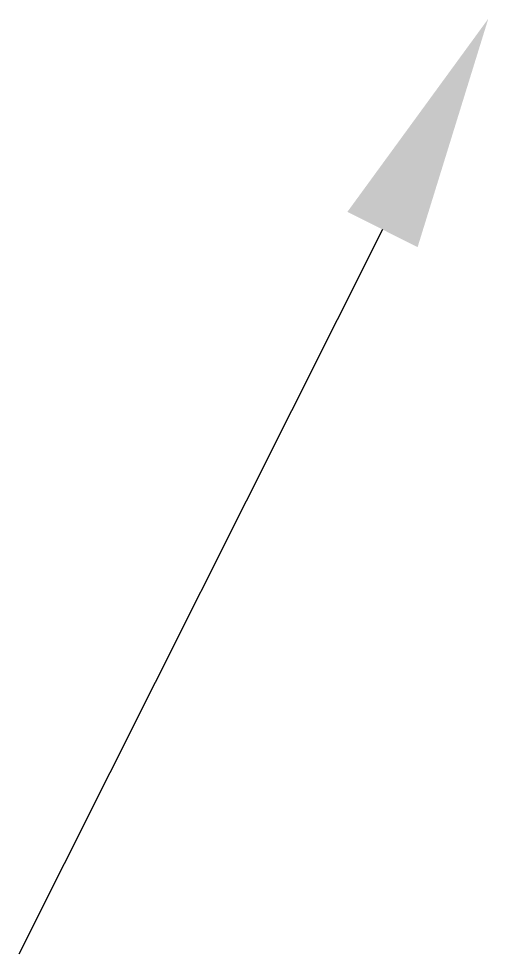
# Model space of a CAD drawing. Extents: x 899.49 to 904.51, y 382.71 to 392.7.
import ezdxf

# ---------------------------------------------------------------- set-up
doc = ezdxf.new("R2010")
doc.units = 0
doc.header["$LTSCALE"] = 5
doc.header["$MEASUREMENT"] = 0
doc.layers.add('11', color=1, linetype='CONTINUOUS')
doc.layers.add('12', color=2, linetype='CONTINUOUS')

msp = doc.modelspace()

# ---------------------------------------------------------------- linework, layer by layer
at = {"layer": '11'}
msp.add_line((903.3809, 390.4492), (899.4909, 382.7061), dxfattribs=at)
at = {"layer": '12'}
msp.add_solid([(903.0056, 390.6378), (903.7562, 390.2607), (904.5122, 392.701)], dxfattribs=at)

doc.saveas('drawing.dxf')
